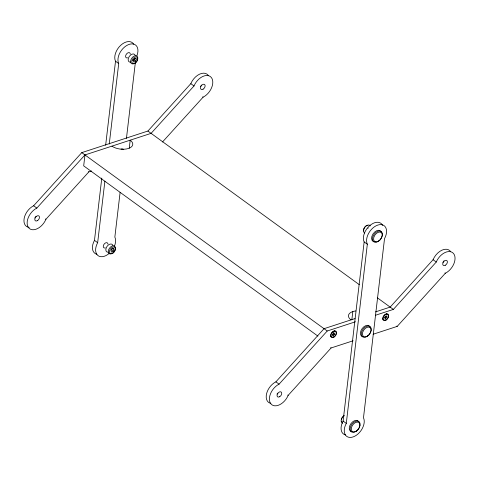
<?xml version="1.0" encoding="UTF-8"?>
<svg xmlns="http://www.w3.org/2000/svg" width="479" height="479" viewBox="0 0 479 479"><rect width="100%" height="100%" fill="white"/><g stroke="black" fill="none" stroke-linecap="round" stroke-linejoin="round"><path stroke-width="0.72" d="M333.133 335.486L332.45 334.593L333.342 333.133L334.576 333.127L334.444 334.581L333.133 335.486L332.192 334.803L333.504 333.899L333.635 332.444M162.489 142.006L203.102 97.165A12.789 8.155 -54 0 0 211.311 77.484A12.789 8.155 -54 0 0 194.001 85.98L151.095 133.354L84.969 154.939L83.687 165.866L317.906 336.102M96.908 254.259A12.789 8.155 -54 0 1 94.471 240.368L101.787 178.086M105.655 145.197L115.517 61.222A12.789 8.155 -54 0 1 120.624 45.379A12.789 8.155 -54 0 1 133.725 44.212M109.463 253.187A12.789 8.155 -54 0 1 97.698 255.355A12.789 8.155 -54 0 1 97.662 242.685L104.895 181.104M109.254 144.017L118.708 63.539A12.789 8.155 -54 0 1 128.27 44.709A12.789 8.155 -54 0 1 136.91 55.768M120.115 192.289L114.852 237.075A12.789 8.155 -54 0 1 114.265 246.577M126.444 138.407L135.323 62.827M129.264 148.185L130.204 140.173A11.765 5.987 6.7 0 1 128.414 148.478A11.765 5.987 6.7 0 1 111.954 146.131M351.873 319.589L352.813 311.572M345.533 434.956A12.789 8.155 -54 0 1 343.102 421.071L364.148 241.925A12.789 8.155 -54 0 1 369.537 225.813A12.789 8.155 -54 0 1 382.613 225.393M346.287 423.388L367.333 244.242A12.789 8.155 -54 0 1 377.853 225.052A12.789 8.155 -54 0 1 384.529 238.632L363.483 417.778A12.789 8.155 -54 0 1 352.963 436.968A12.789 8.155 -54 0 1 346.287 423.388L343.102 421.071M132.707 60.522L134 59.935L134.455 58.288M136.311 58.977L134.749 58.504L133.18 60.408L133.767 62.054L135.707 61.174L136.311 58.977L135.174 58.151M112.128 248.338L111.673 249.984L113.379 251.224L113.984 249.026L112.846 248.2M385.876 318.272L386.828 316.847L386.224 315.871L384.894 316.697L384.679 318.182L385.876 318.272L384.936 317.589L385.888 316.164L386.828 316.847M29.195 227.411A12.789 8.155 -54 0 1 24.213 218.137A12.789 8.155 -54 0 1 33.644 205.766L81.783 152.621L147.909 131.036L190.816 83.663A12.789 8.155 -54 0 1 199.647 74.125A12.789 8.155 -54 0 1 208.437 75.592M91.591 170.997L88.837 171.895L45.93 219.268A12.789 8.155 -54 0 1 28.62 227.764A12.789 8.155 -54 0 1 36.835 208.084L84.969 154.939M270.869 403.396A12.789 8.155 -54 0 1 266.552 393.828A12.789 8.155 -54 0 1 275.898 381.835L324.038 328.69L355.035 318.571M353.131 340.773L331.091 347.964L288.184 395.337A12.789 8.155 -54 0 1 270.875 403.833A12.789 8.155 -54 0 1 279.083 384.152L327.223 331.007L355.466 321.786M450.691 251.661A12.789 8.155 -54 0 0 441.895 250.194A12.789 8.155 -54 0 0 433.07 259.732L390.163 307.105L375.536 311.877M375.44 315.266L393.349 309.422L436.255 262.049A12.789 8.155 -54 0 1 453.565 253.553A12.789 8.155 -54 0 1 445.356 273.234L397.217 326.379L373.111 334.252M113.379 251.224L111.445 252.11L110.853 250.457L112.421 248.553L113.984 249.026M190.816 83.663L194.001 85.98M433.07 259.732L436.255 262.049M202.701 96.878L203.102 97.165M444.955 272.946L445.356 273.234M134 59.935L135.707 61.174M115.517 61.222L118.708 63.539M364.148 241.925L367.333 244.242M147.909 131.036L359.298 284.67M377.452 297.866L393.349 309.422M396.822 326.091L397.217 326.379M333.504 333.899L334.444 334.581M81.783 152.621L327.223 331.007M88.441 171.608L88.837 171.895M330.69 347.676L331.091 347.964M94.471 240.368L97.662 242.685M33.644 205.766L36.835 208.084M275.898 381.835L279.083 384.152M45.535 218.975L45.93 219.268M287.783 395.043L288.184 395.337M277.808 393.139A2.982 1.904 -54 0 1 277 394.037M443.907 260.875A2.982 1.904 -54 0 1 442.883 262.36M386.421 313.547A3.359 2.144 -54 0 1 386.954 314.428M386.84 316.098A3.359 2.144 -54 0 1 386.595 316.715M383.44 319.218A3.359 2.144 -54 0 1 382.547 319.02M334.558 330.815A3.359 2.144 -54 0 1 334.893 331.713M331.779 336.156A3.359 2.144 -54 0 1 330.306 335.953M351.017 319.882A11.765 5.987 6.7 0 1 355.831 310.931M363.423 336.707A6.395 4.077 -54 0 1 362.166 328.54A6.395 4.077 -54 0 1 370.255 327.492M375.039 241.656A6.395 4.077 -54 0 1 372.967 234.027A6.395 4.077 -54 0 1 381.272 232.034M367.926 228.285A4.622 2.946 -54 0 1 368.237 228.004M364.699 233.028A4.622 2.946 -54 0 1 364.914 227.136A4.622 2.946 -54 0 1 370.339 225.92M363.789 230.992A3.772 2.407 -54 0 1 364.669 227.274A3.772 2.407 -54 0 1 367.95 225.369M351.82 431.711A6.395 4.077 -54 0 1 350.808 423.831A6.395 4.077 -54 0 1 358.747 421.688M342.647 423.191A4.622 2.946 -54 0 1 341.264 419.945A4.622 2.946 -54 0 1 344.132 415.76M341.761 421.562A3.772 2.407 -54 0 1 341.563 421.269M341.329 419.748A3.772 2.407 -54 0 1 344.167 415.742M108.266 252.211A4.622 2.946 -54 0 1 106.943 246.529A4.622 2.946 -54 0 1 112.906 245.458M130.593 62.162A4.622 2.946 -54 0 1 129.264 56.48A4.622 2.946 -54 0 1 135.234 55.408M121.037 149.137A4.622 2.946 -54 0 1 123.66 149.67M35.991 216.28A2.982 1.904 -54 0 1 34.745 217.963M201.533 85.07A2.982 1.904 -54 0 1 200.408 86.489M127.642 57.833A2.982 1.904 -54 0 1 125.612 56.193A2.982 1.904 -54 0 1 127.959 52.84A2.982 1.904 -54 0 1 130.276 54.073M105.32 247.882A2.982 1.904 -54 0 1 103.29 246.242A2.982 1.904 -54 0 1 105.631 242.895A2.982 1.904 -54 0 1 107.949 244.128M279.7 396.702A2.982 1.904 -54 0 0 281.239 392.091A2.982 1.904 -54 0 0 277.227 394.504A2.982 1.904 -54 0 0 279.7 396.702M445.362 265.222A2.982 1.904 -54 0 0 446.901 260.618A2.982 1.904 -54 0 0 442.895 263.025A2.982 1.904 -54 0 0 445.362 265.222M386.098 320.092A3.838 2.449 -54 0 0 388.08 314.17A3.838 2.449 -54 0 0 382.925 317.266A3.838 2.449 -54 0 0 386.098 320.092M333.983 337.102A3.838 2.449 -54 0 0 335.965 331.181A3.838 2.449 -54 0 0 330.815 334.27A3.838 2.449 -54 0 0 333.983 337.102M386.14 319.673A3.359 2.144 -54 0 0 387.727 314.493A3.359 2.144 -54 0 0 383.242 317.355A3.359 2.144 -54 0 0 386.14 319.673M334.097 336.635A3.359 2.144 -54 0 0 335.563 331.468A3.359 2.144 -54 0 0 331.103 334.444A3.359 2.144 -54 0 0 334.097 336.635M366.956 336.515A6.395 4.077 -54 0 0 370.255 326.642A6.395 4.077 -54 0 0 361.669 331.803A6.395 4.077 -54 0 0 366.956 336.515M367.531 336.048A5.544 3.533 -54 0 0 370.027 327.516A5.544 3.533 -54 0 0 362.651 332.354A5.544 3.533 -54 0 0 367.531 336.048M378.117 241.488A6.395 4.077 -54 0 0 381.416 231.614A6.395 4.077 -54 0 0 372.83 236.776A6.395 4.077 -54 0 0 378.117 241.488M378.691 241.027A5.544 3.533 -54 0 0 381.194 232.495A5.544 3.533 -54 0 0 373.812 237.333A5.544 3.533 -54 0 0 378.691 241.027M355.795 431.537A6.395 4.077 -54 0 0 359.088 421.67A6.395 4.077 -54 0 0 350.508 426.825A6.395 4.077 -54 0 0 355.795 431.537M356.364 431.076A5.544 3.533 -54 0 0 358.867 422.544A5.544 3.533 -54 0 0 351.484 427.382A5.544 3.533 -54 0 0 356.364 431.076M112.337 253.415A4.622 2.946 -54 0 0 114.762 246.278A4.622 2.946 -54 0 0 108.553 249.966A4.622 2.946 -54 0 0 112.337 253.415M112.936 253.062A3.772 2.407 -54 0 0 114.667 247.254A3.772 2.407 -54 0 0 109.643 250.511A3.772 2.407 -54 0 0 112.936 253.062M134.665 63.366A4.622 2.946 -54 0 0 137.09 56.229A4.622 2.946 -54 0 0 130.875 59.917A4.622 2.946 -54 0 0 134.665 63.366M135.264 63.006A3.772 2.407 -54 0 0 136.994 57.199A3.772 2.407 -54 0 0 131.97 60.462A3.772 2.407 -54 0 0 135.264 63.006M37.446 220.633A2.982 1.904 -54 0 0 38.985 216.023A2.982 1.904 -54 0 0 34.979 218.43A2.982 1.904 -54 0 0 37.446 220.633M203.108 89.154A2.982 1.904 -54 0 0 204.647 84.549A2.982 1.904 -54 0 0 200.641 86.956A2.982 1.904 -54 0 0 203.108 89.154"/></g></svg>
